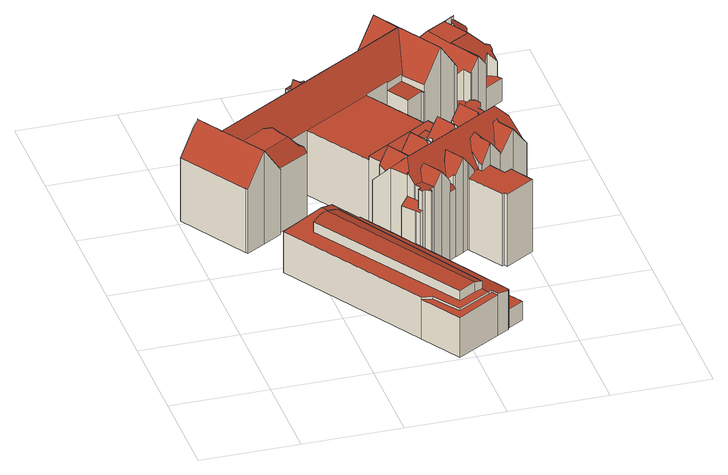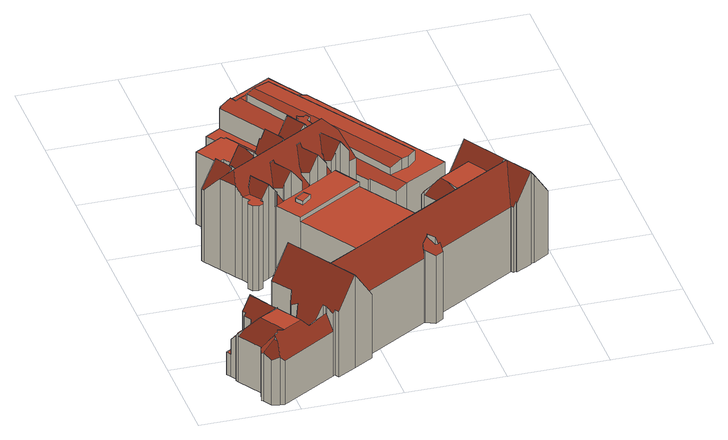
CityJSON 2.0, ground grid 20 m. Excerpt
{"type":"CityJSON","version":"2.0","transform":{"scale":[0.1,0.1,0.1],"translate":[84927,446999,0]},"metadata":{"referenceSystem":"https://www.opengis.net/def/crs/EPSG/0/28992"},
"CityObjects":{
"building1":{"type":"Building","attributes":{"yearOfConstruction":1903},"geometry":[{"type":"MultiSurface","lod":"2","boundaries":[[[0,1,2,3,4,5,6,7,8,9,10,11,12,13,14,15,16,17,18,19,20,21,22,23,24,25,26,27,28,29,30,31,32,33,34,35,36,37,38,39,40,41,42,43,44,45,46,47,48,49,50,51,52,53,54,55,56,57,58,59,60,61,62,63,64,65,66,67,68,69,70,71,72,73,74,75,76,77,78,79,80,81,82,83,84,85,86,87,88,89,90,91,92,93,94,95,96,97,98,99,100,101,102,103,104,105,106,107,108,109,110,111,112,113,114,115,116,117,118,119,120]],[[71,70,121,122]],[[72,71,122,123]],[[56,55,124,125]],[[70,69,126,121]],[[69,68,127,126]],[[68,67,128,127]],[[129,43,42,130,131]],[[37,36,132,133]],[[134,135,136]],[[137,135,138]],[[29,28,139,140]],[[24,23,141,142]],[[20,19,143,144]],[[28,27,145,139]],[[23,22,146,141]],[[147,148,149]],[[150,148,151]],[[19,18,152,143]],[[153,154,155]],[[111,110,156,157]],[[7,6,158,159]],[[112,111,157,160]],[[106,105,161,162]],[[163,107,106,162,164]],[[65,64,165,166,167]],[[165,168,169,166]],[[105,104,170,171,161]],[[138,172,137]],[[73,72,123,173]],[[102,101,174,175]],[[101,100,176,174]],[[64,63,177,165]],[[117,116,178,179,180]],[[82,81,181,182,183]],[[87,86,184,185]],[[86,85,186,184]],[[92,91,187,188,189]],[[52,51,190,191,192]],[[190,193,194,191]],[[195,196,197,134]],[[63,62,198,199,177]],[[1,0,200,201]],[[137,139,138]],[[202,203,204,205]],[[206,207,208,209]],[[210,206,209,211]],[[212,48,47,213,214]],[[47,46,215,213]],[[88,87,185,216]],[[59,58,217,218,219]],[[58,57,220,217]],[[57,56,125,220]],[[221,222,223,224]],[[38,37,133,225]],[[75,74,226,227]],[[74,73,173,226]],[[228,114,113,229,230]],[[118,117,180,231]],[[232,233,234,235]],[[236,237,238,239]],[[168,236,239,169]],[[42,41,240,130]],[[241,242,243,244]],[[245,246,247,248]],[[249,221,224,250]],[[251,252,253,254]],[[108,107,163,255]],[[217,195,134,136,218]],[[256,257,258]],[[55,54,196,124]],[[259,120,119,260,261]],[[262,260,263,264]],[[260,119,118,231,263]],[[265,262,264,266]],[[267,50,49,268,269]],[[270,271,272,273]],[[274,202,205,275]],[[95,94,276,277]],[[34,33,278,279]],[[280,281,282,283,284]],[[285,286,287,288]],[[67,66,289,128]],[[290,291,292,293]],[[275,292,274]],[[89,88,216,294]],[[81,80,295,181]],[[66,65,167,289]],[[97,96,296,297]],[[96,95,277,298,296]],[[299,251,254,300]],[[301,302,303]],[[304,299,300,305]],[[33,32,306,278]],[[307,308,309]],[[93,92,189,310]],[[311,312,313,314]],[[196,54,53,315,197]],[[312,316,317,313]],[[316,318,319,317]],[[320,321,322,323]],[[233,324,325,234]],[[270,326,327,271]],[[271,147,149,272]],[[26,328,329]],[[330,331,332,333]],[[282,334,335,283]],[[334,336,337,335]],[[248,338,339,340]],[[17,16,341,342]],[[16,15,343,341]],[[338,330,333,339]],[[243,242,344,345,346]],[[15,14,347,343]],[[18,17,342,152]],[[348,31,30,349,350]],[[30,29,140,349]],[[40,39,351,352]],[[83,82,183,353]],[[53,52,192,315]],[[181,354,355,182]],[[354,356,355]],[[11,10,357,358]],[[4,3,359,360]],[[361,362,363]],[[8,7,159,364]],[[9,8,364,365]],[[10,9,365,357]],[[79,78,366,367]],[[80,79,367,295]],[[368,369,370,371]],[[371,372,368]],[[373,374,375]],[[36,35,376,132]],[[252,301,303,253]],[[35,34,279,376]],[[377,307,309,378]],[[379,380,381]],[[382,383,384]],[[91,90,385,187]],[[90,89,294,385]],[[187,386,387,188]],[[76,75,227,388]],[[109,108,255,389]],[[390,320,323,391]],[[389,390,391,392]],[[393,394,395]],[[2,1,201,393]],[[3,2,393,395,359]],[[207,267,269,208]],[[51,50,267,190]],[[49,48,212,268]],[[203,348,350,204]],[[6,5,396,158]],[[32,31,348,306]],[[397,398,399]],[[399,400,401,397]],[[402,403,404]],[[138,403,137]],[[405,406,407,408]],[[26,25,409,328]],[[41,40,352,410,240]],[[352,411,410]],[[153,155,412]],[[284,413,280]],[[12,11,358,414]],[[14,13,415,347]],[[247,246,228,230,416]],[[22,21,150,151,146]],[[21,20,144,150]],[[417,418,419,420]],[[421,84,83,353,422]],[[423,424,425]],[[425,369,368,423]],[[426,427,428,429]],[[321,426,429,322]],[[427,163,164,428]],[[61,60,430,431]],[[432,433,434,435]],[[433,436,437]],[[433,437,249,250,434]],[[318,311,314,319]],[[409,25,24,142,438]],[[439,409,438,440]],[[399,441,400]],[[110,109,389,392,156]],[[442,232,235,443]],[[444,442,443,445]],[[446,447,448,449]],[[450,241,244,446]],[[451,452,453,454]],[[452,247,416,453]],[[447,451,454,448]],[[336,455,456,337]],[[98,97,297,457]],[[276,94,93,310,458]],[[459,276,458,460]],[[461,462,463,464]],[[44,43,129,465]],[[466,467,468]],[[386,469,470,387]],[[469,471,470]],[[472,473,474,475]],[[417,472,475,418]],[[420,476,417]],[[85,84,421,186]],[[473,421,422,474]],[[258,265,266,256]],[[477,478,479,480]],[[115,114,228,477]],[[478,481,281,280,479]],[[481,245,248,340,281]],[[27,26,329,145]],[[375,482,373]],[[363,412,361]],[[113,112,160,229]],[[104,103,483,170]],[[103,102,175,483]],[[484,285,288,485]],[[373,484,485,374]],[[237,486,238]],[[487,488,489]],[[408,490,405]],[[489,491,487]],[[178,492,179]],[[116,115,477,480,178]],[[384,493,382]],[[494,495,496,497]],[[498,494,497,499]],[[45,44,465,500]],[[501,129,131,502]],[[495,501,502,496]],[[277,503,504,298]],[[503,505,506,504]],[[78,77,507,366]],[[435,508,432]],[[509,510,511]],[[512,513,509]],[[331,243,346,332]],[[345,344,514,515,516]],[[455,517,518,456]],[[517,345,516,518]],[[170,450,446,449,171]],[[405,519,406]],[[77,76,388,507]],[[520,521,522,523]],[[524,522,525]],[[526,520,523,527]],[[528,526,527,529]],[[290,530,291]],[[293,524,525,290]],[[462,521,520,463]],[[193,531,532,533,194]],[[5,4,360,396]],[[534,210,211,461]],[[531,534,461,464,532]],[[532,528,529,533]],[[62,61,431,198]],[[500,535,536,537]],[[46,45,500,537,215]],[[538,539,540]],[[540,541,538]],[[535,498,499,536]],[[542,543,544]],[[545,542,544,304]],[[546,545,304,305,547]],[[547,548,546]],[[39,38,225,351]],[[286,549,550,287]],[[549,551,552,550]],[[551,553,552]],[[505,554,506]],[[460,555,459]],[[556,557,558]],[[222,559,560,223]],[[559,556,558,560]],[[60,59,219,430]],[[402,404,412]],[[326,439,440,327]],[[0,120,259,200]],[[198,259,261,199]],[[99,98,457,561]],[[514,562,563,515]],[[562,176,564,563]],[[176,100,99,561,564]],[[214,565,212]],[[566,444,445,567]],[[13,12,414,415]],[[324,568,569,325]],[[568,566,567,569]],[[509,511,570,512]],[[468,571,466]],[[378,572,377]],[[381,573,379]],[[196,195,217,220,125,124]],[[279,278,302,301,252,376]],[[309,308,574,297,296,378]],[[227,226,173,123,122,121,126,127,128,289,575]],[[144,273,272,149,148,150]],[[368,372,183,182,355,356,424,423]],[[427,426,321,320,390,389,255,163]],[[314,313,317,319]],[[576,577,578,398,397,401]],[[473,472,417,476,471,469,386,187,385,294,216,185,184,186,421]],[[422,353,183,372,371,370,419,418,475,474]],[[266,264,263,231,180,384,383,257,256]],[[280,413,579,479]],[[481,478,477,228,246,245]],[[329,138,139,145]],[[487,167,166,169,239,238,486,488]],[[491,575,289,167,487]],[[384,180,179,492,493]],[[441,399,398,578,394,393,201]],[[172,138,135,134,197,315]],[[490,408,407,356,354,181,295]],[[331,330,338,248,247,452,451,447,446,244,243]],[[517,455,336,334,282,281,340,339,333,332,346,345]],[[567,445,325,569]],[[405,490,295,367,366,519]],[[573,470,471,476,420,419,370,369,425,424,356,407,406,519,366,507,580,579,413,284,283,335,574,308,307,377,572,554,505,503,277,276,459,555,380,379]],[[388,580,507]],[[530,581,202,274,292,291]],[[577,576,362,361,159,158,396,360]],[[360,359,395,394,578,577]],[[531,193,190,267,207,206,210,534]],[[529,527,523,522,524,293,292,275,205,204,350,349,140,139,137,172,315,192,191,194,533]],[[532,464,463,520,526,528]],[[541,582,499,497,496,502,131,130,240,410,411,583,539,538]],[[535,500,465,129,501,495,494,498]],[[565,582,541,540,584,581,530,290,525,522,521,462,461,211,209,208,269,268,212]],[[547,305,300,254,253,303,302,278,306,348,203,202,581,584,548]],[[548,584,540,539,583]],[[543,542,545,546,548,583,411,352,351]],[[225,133,132,376,252,251,299,304,544,543,351]],[[510,509,513,287,550,552,553]],[[460,458,310,381,380,555]],[[468,557,556,559,222,262,265,258,257,383,382,493,492,178,480,479,579,580,388,227,575,491,489,488,486,237,236,373,482,570,511,510,553,551,549,436,433,432,508,571]],[[558,557,468,467,224,223,560]],[[412,363,362,576,401,400,441,201,200,431,430,219,218,136,135,137,403,402]],[[326,270,273,144,143,585,154,153,412,404,403,138,329,328,409,439]],[[440,438,142,141,146,151,148,147,271,327]],[[198,431,200,259]],[[261,260,262,222,221,249,437,436,549,286,285,484,373,236,168,165,177,199],[311,318,316,312]],[[562,514,344,242,241,450,170,483,175,174,176]],[[561,457,297,574,335,337,456,518,516,515,563,564]],[[565,214,213,215,537,536,499,582]],[[445,443,235,234,325]],[[415,414,358,357,365,364,159,361,412,155]],[[155,154,585,143,152,342,341,343,347,415]],[[324,233,232,442,444,566,157,156,392,391,323,322,568]],[[568,322,429,428,164,162,161,171,449,448,454,453,416,230,229,160,157,566]],[[570,482,375,374,485,288,287,513,512]],[[571,508,435,434,250,224,467,466]],[[378,296,298,504,506,554,572]],[[381,310,189,188,387,470,573]]],"semantics":{"surfaces":[{"type":"GroundSurface"},{"type":"WallSurface"},{"type":"RoofSurface"}],"values":[0,1,1,1,1,1,1,1,1,1,1,1,1,1,1,1,1,1,1,1,1,1,1,1,1,1,1,1,1,1,1,1,1,1,1,1,1,1,1,1,1,1,1,1,1,1,1,1,1,1,1,1,1,1,1,1,1,1,1,1,1,1,1,1,1,1,1,1,1,1,1,1,1,1,1,1,1,1,1,1,1,1,1,1,1,1,1,1,1,1,1,1,1,1,1,1,1,1,1,1,1,1,1,1,1,1,1,1,1,1,1,1,1,1,1,1,1,1,1,1,1,1,1,1,1,1,1,1,1,1,1,1,1,1,1,1,1,1,1,1,1,1,1,1,1,1,1,1,1,1,1,1,1,1,1,1,1,1,1,1,1,1,1,1,1,1,1,1,1,1,1,1,1,1,1,1,1,1,1,1,1,1,1,1,1,1,1,1,1,1,1,1,1,1,1,1,1,1,1,1,1,1,1,1,1,1,1,1,1,1,1,1,1,1,1,1,1,1,1,1,1,1,1,1,1,1,1,1,1,1,1,1,1,1,1,1,1,1,1,1,1,1,1,1,1,1,1,1,1,1,1,1,1,1,1,1,1,1,1,1,1,1,1,1,1,1,1,1,1,1,1,1,1,1,1,1,1,1,1,1,1,1,1,1,1,1,1,1,1,1,1,1,1,1,2,2,2,2,2,2,2,2,2,2,2,2,2,2,2,2,2,2,2,2,2,2,2,2,2,2,2,2,2,2,2,2,2,2,2,2,2,2,2,2,2,2,2,2,2,2,2,2,2,2,2,2,2,2,2,2,2,2,2,2,2]}}]}
},
"vertices":[
[258,632,5],[209,602,5],[232,564,5],[236,558,5],[170,518,5],[169,517,5],[171,514,5],[133,491,5],[94,467,5],[91,472,5],[91,471,5],[6,611,5],[38,631,5],[47,633,5],[46,636,5],[79,655,5],[80,651,5],[85,655,5],[89,650,5],[90,650,5],[258,753,5],[258,754,5],[258,773,5],[275,783,5],[293,774,5],[294,775,5],[428,856,5],[423,865,5],[463,889,5],[501,911,5],[506,903,5],[510,905,5],[625,975,5],[634,973,5],[649,969,5],[660,952,5],[662,948,5],[656,924,5],[655,924,5],[655,923,5],[685,874,5],[688,868,5],[685,866,5],[693,853,5],[699,843,5],[657,817,5],[653,815,5],[658,808,5],[640,797,5],[623,787,5],[622,786,5],[589,768,5],[583,764,5],[550,744,5],[512,721,5],[510,720,5],[507,724,5],[475,704,5],[448,747,5],[448,748,5],[399,718,5],[399,717,5],[479,587,5],[511,534,5],[513,535,5],[528,544,5],[544,554,5],[548,557,5],[545,562,5],[548,574,5],[558,580,5],[569,577,5],[575,567,5],[572,556,5],[567,552,5],[577,536,5],[586,522,5],[606,488,5],[627,455,5],[630,449,5],[597,429,5],[567,411,5],[543,396,5],[542,395,5],[542,394,5],[562,362,5],[576,370,5],[604,323,5],[544,287,5],[540,293,5],[536,291,5],[492,361,5],[490,364,5],[480,357,5],[461,345,5],[448,337,5],[427,324,5],[411,314,5],[400,307,5],[402,303,5],[401,296,5],[400,292,5],[397,290,5],[518,99,5],[486,79,5],[482,77,5],[483,75,5],[459,60,5],[369,6,5],[319,89,5],[139,385,5],[229,440,5],[253,454,5],[288,397,5],[291,399,5],[321,417,5],[337,426,5],[358,439,5],[371,447,5],[370,447,5],[339,500,5],[558,580,191],[569,577,191],[575,567,191],[510,720,131],[507,724,132],[548,574,189],[545,562,188],[548,557,188],[693,853,54],[685,866,104],[693,853,87],[662,948,108],[656,924,104],[482,768,145],[484,768,147],[482,768,147],[495,835,209],[495,835,208],[463,889,209],[501,911,148],[275,783,153],[293,774,163],[90,650,146],[258,753,146],[423,865,145],[258,773,153],[269,760,163],[263,757,162],[269,760,179],[258,754,147],[258,754,162],[89,650,148],[77,584,206],[78,585,206],[77,584,208],[139,385,95],[229,440,98],[171,514,148],[133,491,209],[253,454,92],[482,77,91],[483,75,91],[459,60,94],[459,60,97],[513,535,155],[513,535,190],[528,544,211],[512,534,155],[512,534,188],[486,79,46],[486,79,90],[502,824,209],[572,556,189],[400,292,46],[397,290,46],[401,296,46],[511,534,155],[337,426,156],[337,426,181],[358,439,212],[567,411,167],[567,411,177],[543,396,212],[576,370,163],[604,323,163],[562,362,163],[492,361,163],[492,361,196],[490,364,196],[589,768,47],[589,768,146],[583,764,156],[563,811,47],[563,811,147],[482,768,133],[512,721,132],[512,721,147],[479,587,147],[479,587,156],[258,632,147],[209,602,147],[518,884,131],[517,885,130],[517,885,147],[518,884,147],[587,808,46],[612,802,46],[612,802,114],[587,808,90],[580,821,46],[580,821,92],[640,797,140],[658,808,115],[640,797,142],[653,815,115],[544,287,163],[448,747,131],[448,747,147],[448,748,149],[475,704,130],[411,472,155],[391,460,156],[391,460,183],[411,472,212],[655,924,104],[567,552,189],[577,536,188],[291,399,48],[288,397,92],[291,399,91],[371,447,193],[191,366,96],[384,57,97],[384,57,118],[191,366,118],[509,532,155],[512,527,160],[512,527,184],[509,532,184],[688,868,104],[369,295,46],[379,299,46],[379,299,61],[369,295,60],[353,336,49],[336,325,49],[336,325,60],[353,336,61],[430,484,155],[430,484,183],[635,944,133],[635,945,134],[635,945,141],[635,944,143],[369,6,92],[388,431,184],[390,427,184],[388,431,179],[339,500,147],[370,447,156],[339,500,156],[379,452,156],[370,447,193],[379,452,181],[389,441,171],[389,441,177],[622,786,46],[623,787,116],[622,786,114],[281,745,168],[281,745,174],[281,745,180],[274,745,164],[522,878,124],[522,878,147],[461,345,155],[448,337,155],[634,973,109],[649,969,103],[368,346,202],[368,346,155],[377,331,156],[377,331,188],[368,346,207],[490,520,155],[475,511,155],[475,511,212],[490,520,190],[544,554,187],[555,897,115],[555,897,119],[538,887,122],[555,897,94],[540,293,163],[597,429,212],[427,324,212],[411,314,187],[448,337,180],[629,940,138],[629,940,143],[635,946,133],[631,952,131],[635,946,140],[628,936,137],[628,936,146],[625,975,101],[400,361,203],[397,358,202],[400,361,206],[480,357,212],[452,516,156],[472,530,156],[472,530,163],[452,516,164],[550,744,209],[462,546,156],[462,546,163],[442,528,156],[442,528,164],[376,30,93],[443,68,94],[443,68,99],[376,30,97],[417,75,99],[417,75,121],[282,745,168],[282,745,174],[428,856,146],[428,856,145],[372,307,61],[373,307,61],[373,307,145],[372,307,144],[378,331,157],[378,331,188],[385,315,155],[385,315,189],[372,308,61],[372,308,145],[353,336,142],[80,651,157],[85,655,148],[79,655,155],[383,300,46],[383,300,149],[379,299,145],[46,636,208],[510,905,103],[506,903,148],[510,905,141],[655,923,105],[685,874,105],[542,395,209],[561,415,164],[561,415,180],[562,426,172],[91,471,145],[6,611,144],[236,558,146],[170,518,146],[81,578,208],[88,579,199],[81,578,202],[94,467,146],[91,472,146],[627,455,163],[630,449,163],[524,435,207],[524,435,201],[515,432,204],[524,435,215],[534,412,212],[493,522,155],[493,522,185],[493,522,184],[660,952,111],[404,362,201],[404,362,212],[457,396,203],[450,382,194],[457,396,212],[383,398,206],[386,398,208],[383,398,211],[536,291,163],[506,376,163],[506,376,171],[586,522,205],[319,89,92],[339,85,92],[339,85,97],[319,89,96],[232,564,147],[217,564,166],[232,564,156],[169,517,148],[183,608,181],[192,585,181],[183,608,175],[183,608,169],[167,609,181],[312,724,208],[404,780,208],[312,724,209],[577,468,207],[577,468,202],[570,469,207],[577,468,215],[294,775,146],[685,874,113],[673,872,118],[78,582,208],[371,348,207],[38,631,196],[47,633,208],[336,325,91],[518,387,163],[518,387,179],[512,411,187],[518,387,162],[542,394,163],[542,394,209],[529,436,201],[533,436,197],[529,436,200],[450,72,94],[452,72,94],[452,72,97],[450,72,98],[399,718,148],[399,717,147],[443,471,174],[431,483,157],[431,483,183],[443,471,178],[433,486,155],[431,483,155],[294,775,163],[293,760,161],[293,760,170],[197,607,160],[209,384,96],[209,384,120],[224,391,97],[224,391,122],[365,278,59],[358,289,59],[358,289,91],[365,278,91],[365,278,46],[357,288,59],[357,291,59],[357,291,91],[357,288,91],[378,309,149],[378,309,191],[400,307,189],[461,345,183],[458,350,161],[458,350,183],[571,828,86],[575,838,98],[575,838,100],[571,828,100],[699,843,54],[433,428,217],[432,437,211],[433,428,206],[507,384,163],[507,384,164],[509,383,163],[521,379,163],[523,378,163],[523,378,178],[521,379,176],[514,386,163],[321,417,48],[345,380,49],[345,380,201],[321,417,156],[368,346,49],[509,507,177],[518,99,46],[491,519,155],[491,519,188],[510,513,172],[552,504,211],[550,499,206],[552,504,203],[579,460,211],[559,517,195],[344,408,177],[368,400,196],[655,845,55],[666,843,54],[666,843,93],[655,845,103],[652,841,55],[652,841,100],[657,817,54],[675,860,55],[675,860,105],[444,343,162],[444,343,181],[445,353,170],[445,353,173],[606,488,204],[443,455,188],[497,469,208],[474,475,187],[497,469,204],[497,469,215],[496,476,212],[389,303,46],[389,303,191],[383,300,191],[378,308,148],[378,308,191],[592,467,193],[561,842,97],[561,842,85],[569,859,105],[561,842,127],[573,867,95],[573,867,115],[559,838,97],[559,838,133],[569,829,99],[569,829,126],[558,898,119],[570,826,47],[570,826,100],[570,826,128],[571,828,47],[648,832,55],[648,832,110],[657,817,110],[604,856,143],[644,879,142],[604,856,141],[605,854,141],[628,931,128],[642,924,117],[628,931,136],[628,936,124],[617,933,138],[617,933,142],[613,931,142],[449,495,155],[449,495,175],[458,490,165],[458,490,180],[458,480,174],[435,358,181],[446,354,172],[394,451,165],[393,442,172],[394,451,180],[390,453,161],[390,453,177],[402,303,189],[399,298,46],[399,298,190],[401,296,190],[613,842,141],[250,404,98],[250,404,113],[434,83,99],[434,83,115],[503,468,209],[439,426,211],[416,364,197],[459,401,206],[395,339,186],[560,528,186],[108,573,180],[135,526,181],[202,567,181],[374,371,225],[581,496,225],[558,912,128],[606,854,141],[645,879,142],[574,908,142],[81,600,192]
]}
